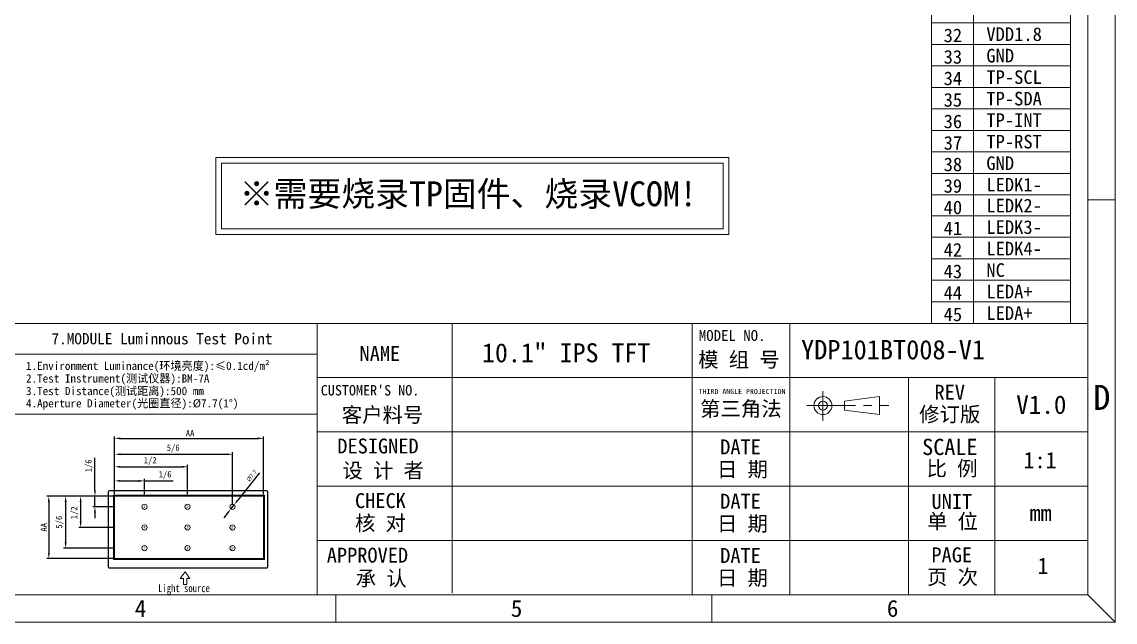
# Model space of a CAD drawing. Header units: millimetres. Extents: x 1065 to 1969, y -17351 to -16712.
# Drawn here: x 1541.5 to 1969.4, y -17351.2 to -17116.3 of the extents above; entities that cross this region are included whole.
import ezdxf
from ezdxf.enums import TextEntityAlignment as Align

# ---------------------------------------------------------------- set-up
doc = ezdxf.new("R2010")
doc.units = ezdxf.units.MM
doc.header["$PDMODE"] = 35
doc.linetypes.add('CENTER2', pattern=[28.575, 19.05, -3.175, 3.175, -3.175])
doc.layers.get('0').update_dxf_attribs({"lineweight": 20})
for name, color, linetype in [('BEZEL', 202, 'Continuous'), ('LCD Panel', 4, 'Continuous'), ('标注', 4, 'Continuous')]:
    doc.layers.add(name, color=color, linetype=linetype)
for name, color, linetype, lineweight in [('DIM', 3, 'Continuous', 20), ('from', 7, 'Continuous', 13), ('图框', 7, 'Continuous', 30)]:
    doc.layers.add(name, color=color, linetype=linetype, lineweight=lineweight)
doc.styles.add('宋体', font='')
doc.styles.add('文字', font='')
doc.styles.get('宋体').set_extended_font_data('SimSun')
doc.styles.get('文字').set_extended_font_data('SimSun')
doc.dimstyles.new('无公差', dxfattribs={"dimtxt": 1.5, "dimasz": 1.8, "dimexe": 0.625, "dimexo": 0.625, "dimtad": 1, "dimzin": 9, "dimdsep": 46, "dimtxsty": 'Standard', "dimcen": 2.5, "dimclrd": 256, "dimclre": 256, "dimclrt": 4, "dimadec": 0, "dimazin": 0, "dimtp": 0.1, "dimtm": 0.1, "dimtfac": 1, "dimtmove": 0, "dimatfit": 3, "dimfxl": 1, "dimlwd": 25, "dimlwe": 25, "dimarcsym": 0})

# ---------------------------------------------------------------- blocks, each defined once
blk = doc.blocks.new('*D12')
at = {"layer": 'Defpoints', "color": 0}
for p in [(2516.39, -16408.7), (2516.39, -16413.54), (2525.84, -16413.54)]:
    blk.add_point(p, dxfattribs=at)
at = {"layer": '标注', "lineweight": 25}
for p, q in [((2516.39, -16412.92), (2516.39, -16408.07)), ((2518.19, -16408.7), (2524.04, -16408.7)), ((2525.84, -16412.92), (2525.84, -16408.07)), ((2525.84, -16408.7), (2534.9, -16408.7))]:
    blk.add_line(p, q, dxfattribs=at)
at = {"layer": '标注'}
for points in [[(2518.19, -16408.4), (2518.19, -16409), (2516.39, -16408.7)], [(2524.04, -16408.4), (2524.04, -16409), (2525.84, -16408.7)]]:
    blk.add_solid(points, dxfattribs=at)
at = {"layer": '标注', "color": 4, "lineweight": 0, "insert": (2532.36, -16406.85), "char_height": 3, "attachment_point": 5, "style": '宋体'}
blk.add_mtext('{\\H0.6667x;1/6}', dxfattribs=at)
blk = doc.blocks.new('*D5')
at = {"layer": 'Defpoints', "color": 0}
for p in [(2539.48, -16404.23), (2516.39, -16413.54), (2539.48, -16413.54)]:
    blk.add_point(p, dxfattribs=at)
at = {"layer": '标注', "lineweight": 25}
for p, q in [((2516.39, -16412.92), (2516.39, -16403.6)), ((2518.19, -16404.23), (2537.68, -16404.23)), ((2539.48, -16412.92), (2539.48, -16403.6))]:
    blk.add_line(p, q, dxfattribs=at)
at = {"layer": '标注'}
for points in [[(2518.19, -16403.93), (2518.19, -16404.53), (2516.39, -16404.23)], [(2537.68, -16403.93), (2537.68, -16404.53), (2539.48, -16404.23)]]:
    blk.add_solid(points, dxfattribs=at)
at = {"layer": '标注', "color": 4, "lineweight": 0, "insert": (2527.66, -16402.39), "char_height": 3, "attachment_point": 5, "style": '宋体'}
blk.add_mtext('{\\H0.6667x;1/2}', dxfattribs=at)
blk = doc.blocks.new('*D6')
at = {"layer": 'Defpoints', "color": 0}
for p in [(2516.39, -16413.54), (2510.16, -16416.88), (2516.39, -16416.88)]:
    blk.add_point(p, dxfattribs=at)
at = {"layer": '标注', "lineweight": 25}
for p, q in [((2510.16, -16411.74), (2510.16, -16401.4)), ((2515.77, -16413.54), (2509.54, -16413.54)), ((2510.16, -16416.88), (2510.16, -16413.54)), ((2515.77, -16416.88), (2509.54, -16416.88)), ((2510.16, -16418.68), (2510.16, -16420.48))]:
    blk.add_line(p, q, dxfattribs=at)
at = {"layer": '标注'}
for points in [[(2509.86, -16411.74), (2510.46, -16411.74), (2510.16, -16413.54)], [(2509.86, -16418.68), (2510.46, -16418.68), (2510.16, -16416.88)]]:
    blk.add_solid(points, dxfattribs=at)
at = {"layer": '标注', "color": 4, "lineweight": 0, "insert": (2508.32, -16403.94), "char_height": 3, "attachment_point": 5, "rotation": 90, "style": '宋体'}
blk.add_mtext('{\\H0.6667x;1/6}', dxfattribs=at)
blk = doc.blocks.new('*D7')
at = {"layer": 'Defpoints', "color": 0}
for p in [(2516.39, -16413.54), (2505.63, -16423.42), (2516.39, -16423.42)]:
    blk.add_point(p, dxfattribs=at)
at = {"layer": '标注', "lineweight": 25}
for p, q in [((2515.77, -16413.54), (2505.01, -16413.54)), ((2505.63, -16415.34), (2505.63, -16421.62)), ((2515.77, -16423.42), (2505.01, -16423.42))]:
    blk.add_line(p, q, dxfattribs=at)
at = {"layer": '标注'}
for points in [[(2505.33, -16415.34), (2505.93, -16415.34), (2505.63, -16413.54)], [(2505.33, -16421.62), (2505.93, -16421.62), (2505.63, -16423.42)]]:
    blk.add_solid(points, dxfattribs=at)
at = {"layer": '标注', "color": 4, "lineweight": 0, "insert": (2503.79, -16418.77), "char_height": 3, "attachment_point": 5, "rotation": 90, "style": '宋体'}
blk.add_mtext('{\\H0.6667x;1/2}', dxfattribs=at)
blk = doc.blocks.new('*D8')
at = {"layer": 'Defpoints', "color": 0}
for p in [(2516.39, -16413.54), (2500.88, -16429.96), (2516.39, -16429.96)]:
    blk.add_point(p, dxfattribs=at)
at = {"layer": '标注', "lineweight": 25}
for p, q in [((2515.77, -16413.54), (2500.25, -16413.54)), ((2500.88, -16415.34), (2500.88, -16428.16)), ((2515.77, -16429.96), (2500.25, -16429.96))]:
    blk.add_line(p, q, dxfattribs=at)
at = {"layer": '标注'}
for points in [[(2500.58, -16415.34), (2501.18, -16415.34), (2500.88, -16413.54)], [(2500.58, -16428.16), (2501.18, -16428.16), (2500.88, -16429.96)]]:
    blk.add_solid(points, dxfattribs=at)
at = {"layer": '标注', "color": 4, "lineweight": 0, "insert": (2499.03, -16421.75), "char_height": 3, "attachment_point": 5, "rotation": 90, "style": '宋体'}
blk.add_mtext('{\\H0.6667x;5/6}', dxfattribs=at)
blk = doc.blocks.new('*D13')
at = {"layer": 'Defpoints', "color": 0}
for p in [(2554.22, -16416.23), (2553.2, -16417.52)]:
    blk.add_point(p, dxfattribs=at)
at = {"layer": '标注', "lineweight": 25}
for p, q in [((2562.24, -16406.1), (2555.34, -16414.82)), ((2553.2, -16417.52), (2554.22, -16416.23)), ((2552.08, -16418.93), (2550.96, -16420.34))]:
    blk.add_line(p, q, dxfattribs=at)
at = {"layer": '标注'}
for points in [[(2555.1, -16414.63), (2555.57, -16415.01), (2554.22, -16416.23)], [(2551.84, -16418.75), (2552.31, -16419.12), (2553.2, -16417.52)]]:
    blk.add_solid(points, dxfattribs=at)
at = {"layer": '标注', "color": 4, "lineweight": 0, "insert": (2559.85, -16407.03), "char_height": 3, "attachment_point": 5, "rotation": 51.6321, "style": '宋体'}
blk.add_mtext('{\\fMS PGothic|b0|i0|c134|p34;\\H0.45x;%%C7.7}', dxfattribs=at)
blk = doc.blocks.new('*D9')
at = {"layer": 'Defpoints', "color": 0}
for p in [(2563.51, -16395.24), (2516.39, -16413.54), (2563.51, -16413.54)]:
    blk.add_point(p, dxfattribs=at)
at = {"layer": '标注', "lineweight": 25}
for p, q in [((2516.39, -16412.92), (2516.39, -16394.61)), ((2518.19, -16395.24), (2561.71, -16395.24)), ((2563.51, -16412.92), (2563.51, -16394.61))]:
    blk.add_line(p, q, dxfattribs=at)
at = {"layer": '标注'}
for points in [[(2518.19, -16394.94), (2518.19, -16395.54), (2516.39, -16395.24)], [(2561.71, -16394.94), (2561.71, -16395.54), (2563.51, -16395.24)]]:
    blk.add_solid(points, dxfattribs=at)
at = {"layer": '标注', "color": 4, "lineweight": 0, "insert": (2540.27, -16393.61), "char_height": 3, "attachment_point": 5, "style": '宋体'}
blk.add_mtext('{\\H0.6667x;AA}', dxfattribs=at)
blk = doc.blocks.new('*D10')
at = {"layer": 'Defpoints', "color": 0}
for p in [(2516.39, -16413.54), (2495.56, -16433.3), (2516.39, -16433.3)]:
    blk.add_point(p, dxfattribs=at)
at = {"layer": '标注', "lineweight": 25}
for p, q in [((2515.77, -16413.54), (2494.94, -16413.54)), ((2495.56, -16415.34), (2495.56, -16431.5)), ((2515.77, -16433.3), (2494.94, -16433.3))]:
    blk.add_line(p, q, dxfattribs=at)
at = {"layer": '标注'}
for points in [[(2495.26, -16415.34), (2495.86, -16415.34), (2495.56, -16413.54)], [(2495.26, -16431.5), (2495.86, -16431.5), (2495.56, -16433.3)]]:
    blk.add_solid(points, dxfattribs=at)
at = {"layer": '标注', "color": 4, "lineweight": 0, "insert": (2493.94, -16423.39), "char_height": 3, "attachment_point": 5, "rotation": 90, "style": '宋体'}
blk.add_mtext('{\\H0.6667x;AA}', dxfattribs=at)
blk = doc.blocks.new('*D11')
at = {"layer": 'Defpoints', "color": 0}
for p in [(2553.71, -16400.28), (2516.39, -16413.54), (2553.71, -16416.88)]:
    blk.add_point(p, dxfattribs=at)
at = {"layer": '标注', "lineweight": 25}
for p, q in [((2516.39, -16412.92), (2516.39, -16399.65)), ((2553.71, -16416.25), (2553.71, -16399.65)), ((2518.19, -16400.28), (2551.91, -16400.28))]:
    blk.add_line(p, q, dxfattribs=at)
at = {"layer": '标注'}
for points in [[(2518.19, -16399.98), (2518.19, -16400.58), (2516.39, -16400.28)], [(2551.91, -16399.98), (2551.91, -16400.58), (2553.71, -16400.28)]]:
    blk.add_solid(points, dxfattribs=at)
at = {"layer": '标注', "color": 4, "lineweight": 0, "insert": (2534.93, -16398.43), "char_height": 3, "attachment_point": 5, "style": '宋体'}
blk.add_mtext('{\\H0.6667x;5/6}', dxfattribs=at)
blk = doc.blocks.new('*u14')
at = {"color": 0, "lineweight": 0}
blk.add_line((-24.226, 3.593), (-24.226, -16.678), dxfattribs=at)
at = {"layer": 'BEZEL', "color": 0, "linetype": 'Continuous', "lineweight": 0}
for p, q in [((-25.926, -19.106), (-25.926, 4.815)), ((-25.862, 4.815), (-25.926, 4.815)), ((-25.862, 4.815), (-25.862, -19.106)), ((-25.606, 5.136), (24.242, 5.136)), ((-25.606, 5.072), (-25.606, 5.136)), ((24.242, 5.072), (-25.606, 5.072)), ((24.242, 5.072), (24.242, 5.136)), ((24.563, 4.815), (24.499, 4.815)), ((24.499, -19.106), (24.499, 4.815)), ((24.563, 4.815), (24.563, -19.106)), ((-25.862, -19.106), (-25.926, -19.106)), ((-25.606, -19.363), (24.242, -19.363)), ((-25.606, -19.427), (-25.606, -19.363)), ((24.242, -19.427), (-25.606, -19.427)), ((24.242, -19.427), (24.242, -19.363)), ((24.563, -19.106), (24.499, -19.106))]:
    blk.add_line(p, q, dxfattribs=at)
at = {"layer": 'BEZEL', "color": 0, "linetype": 'Continuous', "lineweight": 0, "extrusion": (0, 0, -1)}
for centre, start, end in [((25.606, 4.815), 0, 90), ((-24.242, 4.815), 90, 180), ((25.606, -19.106), 270, 0), ((-24.242, -19.106), 180, 270)]:
    blk.add_arc(centre, 0.321, start, end, dxfattribs=at)
at = {"layer": 'BEZEL', "color": 0, "linetype": 'Continuous', "lineweight": 0}
for centre, start, end in [((-25.606, 4.815), 90, 180), ((24.242, 4.815), 0, 90), ((-25.606, -19.106), 180, 270), ((24.242, -19.106), 270, 0)]:
    blk.add_arc(centre, 0.256, start, end, dxfattribs=at)
blk.add_rational_spline([(-24.226, 3.593), (-24.226, 3.61), (-24.219, 3.626), (-24.207, 3.638), (-24.195, 3.65), (-24.179, 3.657), (-24.162, 3.657)], [1, 0.949253021674, 0.949253021674, 1, 0.949253021674, 0.949253021674, 1], degree=3, knots=[6.1415927, 6.1415927, 6.1415927, 6.1415927, 6.9269908, 6.9269908, 6.9269908, 7.712389, 7.712389, 7.712389, 7.712389], dxfattribs=at)
for points in [[(-24.162, 3.657), (-8.51, 3.657), (7.562, 3.657), (23.465, 3.657)], [(23.529, 3.593), (23.529, -1.505), (23.529, -7.506), (23.529, -16.678)], [(23.465, -16.742), (7.562, -16.742), (-8.51, -16.742), (-24.162, -16.742)]]:
    blk.add_open_spline(points, degree=3, dxfattribs=at)
for points in [[(23.465, 3.657), (23.482, 3.657), (23.498, 3.65), (23.511, 3.638)], [(23.511, 3.638), (23.523, 3.626), (23.529, 3.61), (23.529, 3.593)], [(-24.226, -16.678), (-24.226, -16.695), (-24.219, -16.711), (-24.207, -16.723)], [(-24.207, -16.723), (-24.195, -16.735), (-24.179, -16.742), (-24.162, -16.742)], [(23.511, -16.723), (23.498, -16.735), (23.482, -16.742), (23.465, -16.742)], [(23.529, -16.678), (23.529, -16.695), (23.523, -16.711), (23.511, -16.723)]]:
    blk.add_rational_spline(points, [1, 0.949253021674, 0.949253021674, 1], degree=3, dxfattribs=at)
at = {"layer": 'from', "color": 0, "lineweight": 0}
for centre in [(-14.454, 0), (-0.823, 0), (13.408, 0), (-14.454, -6.542), (-0.823, -6.542), (13.408, -6.542), (-14.454, -13.085), (-0.823, -13.085), (13.408, -13.085)]:
    blk.add_circle(centre, 0.823, dxfattribs=at)
at = {"layer": 'LCD Panel', "color": 4, "linetype": 'Continuous', "lineweight": 0}
blk.add_lwpolyline([(23.4, 3.55), (23.4, -16.635), (-24.119, -16.635), (-24.119, 3.55)], close=True, dxfattribs=at)
at = {"layer": 'LCD Panel', "color": 5, "lineweight": 0, "ltscale": 0.25}
for points in [[(-23.905, 0), (-23.905, 1.5), (-23.905, 1.836), (-23.905, 3.336)], [(-23.905, 3.336), (-21.587, 3.336), (-18.921, 3.336), (-14.454, 3.336)], [(-23.905, -1.59), (-23.905, -0.09), (-23.905, -1.5), (-23.905, 0)], [(-14.454, 3.336), (-13.587, 3.336), (-10.891, 3.336), (-8.224, 3.336)], [(-8.824, 3.336), (-6.157, 3.336), (-3.49, 3.336), (-0.823, 3.336)], [(-0.823, 3.336), (1.844, 3.336), (4.511, 3.336), (7.178, 3.336)], [(7.178, 3.336), (5.113, 3.336), (12.541, 3.336), (13.408, 3.336)], [(13.408, 3.336), (17.875, 3.336), (20.542, 3.336), (23.209, 3.336)], [(23.209, 3.336), (23.209, -1.59), (23.209, -7.42), (23.209, -16.421)], [(-23.905, -6.542), (-23.905, -5.042), (-23.905, -2.378), (-23.905, -1.59)], [(-23.905, -7.42), (-23.905, -9.543), (-23.905, -8.043), (-23.905, -6.542)], [(-23.905, -13.085), (-23.905, -10.421), (-23.905, -8.92), (-23.905, -7.42)], [(-23.905, -16.421), (-23.905, -14.921), (-23.905, -14.585), (-23.905, -13.085)], [(23.209, -16.421), (7.477, -16.421), (-8.424, -16.421), (-23.905, -16.421)]]:
    blk.add_open_spline(points, degree=3, dxfattribs=at)
at = {"layer": '图框', "color": 0, "lineweight": 0}
for p, q in [((-1.621, -20.583), (-3.156, -22.717)), ((-0.086, -22.717), (-1.621, -20.583)), ((-3.156, -22.717), (-2.158, -22.717)), ((-2.158, -22.717), (-2.158, -24.552)), ((-1.084, -22.717), (-0.086, -22.717)), ((-1.084, -24.552), (-1.084, -22.717)), ((-2.158, -24.552), (-1.084, -24.552))]:
    blk.add_line(p, q, dxfattribs=at)
at = {"layer": 'from', "color": 0, "lineweight": 0, "oblique": 10}
for s, p in [('1', (-14.554, 0)), ('2', (-0.923, 0)), ('3', (13.308, 0)), ('4', (-14.554, -6.542)), ('5', (-0.923, -6.542)), ('6', (13.308, -6.542)), ('7', (-14.554, -13.085)), ('8', (-0.923, -13.085)), ('9', (13.308, -13.085))]:
    blk.add_text(s, height=0.855, dxfattribs=at).set_placement(p, align=Align.MIDDLE)
at = {"layer": '图框', "color": 0, "lineweight": 0, "style": '宋体', "width": 0.8}
blk.add_text('Light source', height=2.50593, dxfattribs=at).set_placement((-10.12, -27.015))
at = {"layer": '标注', "color": 0, "lineweight": 0}
for base, p1, p2, text, override, picture, middle in [((23.209, 21.639), (-23.905, 3.336), (23.209, 3.336), '{\\H0.6667x;AA}', {"dimtxt": 3, "dimtxsty": '宋体', "dimfxl": 1.25}, '*D9', (-0.031, 21.639)), ((13.408, 16.599), (-23.905, 3.336), (13.408, 0), '{\\H0.6667x;5/6}', {"dimtxt": 3, "dimtxsty": '宋体', "dimfxl": 1.25}, '*D11', (-5.369, 16.599)), ((-0.823, 12.647), (-23.905, 3.336), (-0.823, 3.336), '{\\H0.6667x;1/2}', {"dimscale": 1, "dimtxt": 3, "dimtxsty": '宋体', "dimfxl": 1.25}, '*D5', (-12.641, 12.647)), ((-23.905, 8.18), (-14.454, 3.336), (-23.905, 3.336), '{\\H0.6667x;1/6}', {"dimtxt": 3, "dimtxsty": '宋体', "dimfxl": 1.25}, '*D12', (-7.939, 8.18))]:
    dim = blk.add_linear_dim(base=base, p1=p1, p2=p2, text=text, dimstyle='无公差', override=override, dxfattribs=at)
    dim.commit()
    dim.dimension.update_dxf_attribs({"geometry": picture, "text_midpoint": middle, "dimtype": 128, "insert": (-2540.299, 16416.876)})
for base, p2, text, picture, middle in [((-30.137, 0), (-23.905, 0), '{\\H0.6667x;1/6}', '*D6', (-30.137, 12.94)), ((-44.738, -16.421), (-23.905, -16.421), '{\\H0.6667x;AA}', '*D10', (-44.738, -6.51)), ((-34.664, -6.542), (-23.905, -6.542), '{\\H0.6667x;1/2}', '*D7', (-34.664, -1.894))]:
    dim = blk.add_linear_dim(base=base, p1=(-23.905, 3.336), p2=p2, angle=90, text=text, dimstyle='无公差', override={"dimtxt": 3, "dimtxsty": '宋体', "dimfxl": 1.25}, dxfattribs=at)
    dim.commit()
    dim.dimension.update_dxf_attribs({"geometry": picture, "text_midpoint": middle, "dimtype": 128, "insert": (-2540.299, 16416.876)})
dim = blk.add_diameter_dim_2p(p1=(12.898, -0.645), p2=(13.919, 0.645), text='{\\fMS PGothic|b0|i0|c134|p34;\\H0.45x;%%C7.7}', dimstyle='无公差', override={"dimtxt": 3, "dimtxsty": '宋体', "dimfxl": 1.25}, dxfattribs=at)
dim.commit()
dim.dimension.update_dxf_attribs({"geometry": '*D13', "text_midpoint": (20.566, 9.041), "dimtype": 131, "insert": (-2540.299, 16416.876)})
dim = blk.add_linear_dim(base=(-39.422, -13.085), p1=(-23.905, 3.336), p2=(-23.905, -13.085), angle=90, text='{\\H0.6667x;5/6}', dimstyle='无公差', override={"dimtxt": 3, "dimtxsty": '宋体', "dimfxl": 1.25}, dxfattribs=at)
dim.commit()
dim.dimension.update_dxf_attribs({"geometry": '*D8', "text_midpoint": (-41.265, -4.874), "insert": (-2540.299, 16416.876)})

msp = doc.modelspace()

# ---------------------------------------------------------------- linework, layer by layer
at = {"color": 7, "linetype": 'ByBlock', "lineweight": 0}
for p, q in [((1897.467, -16847.381), (1897.467, -17234.262)), ((1951.883, -16847.381), (1951.883, -17234.262)), ((1913.913, -16855.865), (1913.913, -17234.262)), ((1951.883, -16946.726), (1951.883, -17234.262)), ((1897.467, -17116.698), (1951.883, -17116.698)), ((1897.467, -17125.112), (1951.883, -17125.112)), ((1897.467, -17133.526), (1951.883, -17133.526)), ((1897.467, -17141.94), (1951.883, -17141.94)), ((1897.467, -17150.354), (1951.883, -17150.354)), ((1897.467, -17158.768), (1951.883, -17158.768)), ((1897.467, -17167.182), (1951.883, -17167.182)), ((1897.467, -17175.596), (1951.883, -17175.596)), ((1897.467, -17184.01), (1951.883, -17184.01)), ((1897.467, -17192.192), (1951.883, -17192.192)), ((1897.467, -17200.606), (1951.883, -17200.606)), ((1897.467, -17209.02), (1951.883, -17209.02)), ((1897.467, -17217.434), (1951.883, -17217.434)), ((1897.467, -17225.848), (1951.883, -17225.848)), ((1897.467, -17234.262), (1951.883, -17234.262)), ((1905.728, -17234.262), (1951.883, -17234.262))]:
    msp.add_line(p, q, dxfattribs=at)
at = {"color": 1}
for points in [[(1617.401, -17169.398), (1818.191, -17169.398), (1818.191, -17199.482), (1617.401, -17199.482)], [(1619.561, -17171.558), (1816.031, -17171.558), (1816.031, -17197.322), (1619.561, -17197.322)]]:
    msp.add_lwpolyline(points, close=True, dxfattribs=at)
at = {"layer": 'DIM', "color": 1, "linetype": 'CENTER2', "lineweight": 0}
for p, q in [((1855.014, -17260.835), (1855.014, -17272.466)), ((1848.727, -17266.431), (1880.766, -17266.431))]:
    msp.add_line(p, q, dxfattribs=at)
at = {"layer": 'DIM', "lineweight": 0}
for p, q in [((1863.451, -17264.673), (1877.23, -17262.916)), ((1863.451, -17264.673), (1863.451, -17268.188)), ((1877.23, -17262.916), (1877.23, -17269.945)), ((1863.451, -17268.188), (1877.23, -17269.945))]:
    msp.add_line(p, q, dxfattribs=at)
for radius in [3.515, 1.757]:
    msp.add_circle((1855.014, -17266.431), radius, dxfattribs=at)
at = {"layer": '图框', "color": 0, "lineweight": 0}
for p, q in [((1969.41, -17185.953), (1958.751, -17185.953)), ((1709.858, -17234.262), (1709.858, -17339.846)), ((1803.908, -17234.262), (1803.908, -17340.505)), ((1842.065, -17234.262), (1842.065, -17340.505)), ((1535.597, -17246.385), (1657.017, -17246.385)), ((1958.751, -17255.511), (1657.017, -17255.511)), ((1888.514, -17255.511), (1888.514, -17340.505)), ((1922.288, -17255.511), (1922.288, -17340.505)), ((1535.597, -17269.83), (1657.017, -17269.83)), ((1958.751, -17276.759), (1657.017, -17276.759)), ((1958.751, -17298.008), (1657.017, -17298.008)), ((1958.751, -17319.256), (1657.017, -17319.256)), ((1664.367, -17351.164), (1664.367, -17340.505)), ((1811.559, -17351.164), (1811.559, -17340.505)), ((1958.751, -17340.505), (1969.41, -17351.164))]:
    msp.add_line(p, q, dxfattribs=at)
for points in [[(1064.941, -16711.64), (1969.41, -16711.64), (1969.41, -17351.164), (1064.941, -17351.164)], [(1075.599, -16722.299), (1958.751, -16722.299), (1958.751, -17340.505), (1075.599, -17340.505)], [(1535.597, -17234.262), (1657.017, -17234.262), (1657.017, -17340.505), (1535.597, -17340.505)], [(1657.017, -17234.262), (1958.751, -17234.262), (1958.751, -17340.505), (1657.017, -17340.505)]]:
    msp.add_lwpolyline(points, close=True, dxfattribs=at)

# ---------------------------------------------------------------- block references
at = {"xscale": 1.236579281531244, "yscale": 1.236579281531244, "zscale": 1.236579281531244}
msp.add_blockref('*u14', (1607.352, -17306.02), dxfattribs=at)

# ---------------------------------------------------------------- texts
at = {"color": 0, "lineweight": 0, "style": '宋体'}
for s, p in [('2.Test Instrument(测试仪器):BM-7A', (1543.087, -17257.419)), ('3.Test Distance(测试距离):500 mm', (1543.087, -17262.341)), ('4.Aperture Diameter(光圈直径):%%C7.7(1%%D)', (1543.087, -17267.147))]:
    msp.add_text(s, height=3.19645, dxfattribs=at).set_placement(p)
at = {"color": 7, "linetype": 'ByBlock', "lineweight": 0, "char_height": 5.3263, "attachment_point": 1, "style": '宋体'}
for s, insert, width in [('32', (1902.273, -17118.923), 4.65337), ('VDD1.8', (1919.002, -17118.441), 20.29595), ('33', (1902.273, -17127.337), 4.65337), ('GND', (1919.002, -17126.855), 20.29595), ('34', (1902.273, -17135.751), 4.65337), ('TP-SCL', (1919.002, -17135.269), 20.29595), ('35', (1902.273, -17144.165), 4.65337), ('TP-SDA', (1919.002, -17143.683), 20.29595), ('36', (1902.273, -17152.579), 4.65337), ('TP-INT', (1919.002, -17152.097), 20.29595), ('37', (1902.273, -17160.993), 4.65337), ('TP-RST', (1919.002, -17160.511), 20.29595), ('38', (1902.273, -17169.407), 4.65337), ('GND', (1919.002, -17168.925), 20.29595), ('39', (1902.273, -17177.821), 4.65337), ('LEDK1-', (1919.002, -17177.339), 20.29595), ('LEDK2-', (1919.002, -17185.522), 20.29595), ('40', (1902.273, -17186.235), 4.65337), ('LEDK3-', (1919.002, -17193.936), 20.29595), ('41', (1902.273, -17194.418), 4.65337), ('42', (1902.273, -17202.832), 4.65337), ('LEDK4-', (1919.002, -17202.35), 20.29595), ('43', (1902.273, -17211.246), 4.65337), ('NC', (1919.002, -17210.764), 20.29595), ('44', (1902.273, -17219.66), 4.65337), ('LEDA+', (1919.002, -17219.178), 20.29595), ('45', (1902.273, -17228.074), 4.65337), ('LEDA+', (1919.002, -17227.592), 20.29595)]:
    msp.add_mtext(s, dxfattribs=dict(at, insert=insert, width=width))
at = {"color": 1, "insert": (1626.738, -17178.71), "char_height": 9.72, "attachment_point": 1, "style": '宋体'}
msp.add_mtext_dynamic_manual_height_columns('※需要烧录TP固件、烧录VCOM!', width=221.15115, gutter_width=16.2, heights=[0], dxfattribs=at)
at = {"lineweight": 0, "insert": (1596.307, -17240.324), "char_height": 4.3837, "width": 121.42014, "attachment_point": 5, "line_spacing_factor": 0.963855, "style": '宋体'}
msp.add_mtext('{\\fSimSun|b1|i0|c134|p2;\\C0;7.MODULE Luminnous Test Point} ', dxfattribs=at)
at = {"layer": 'DIM', "color": 0, "lineweight": 0, "insert": (1940.52, -17266.135), "char_height": 7.2167, "width": 36.46286, "attachment_point": 5, "style": '宋体'}
msp.add_mtext('{\\C2;V1.0}', dxfattribs=at)
at = {"layer": '图框', "color": 0, "lineweight": 0}
for s, height, style, p in [('1.Environment Luminance(环境亮度):≤0.1cd/m²', 3.19645, '宋体', (1543.087, -17252.491)), ('D', 9.792, '文字', (1960.897, -17268.129)), ('SCALE ', 6.3745, '文字', (1893.878, -17285.795)), ('UNIT', 5.8493, '文字', (1897.523, -17306.894)), ('4', 6.631, '文字', (1585.675, -17349.11)), ('5', 6.631, '文字', (1732.867, -17349.11)), ('6', 6.631, '文字', (1880.059, -17349.11))]:
    msp.add_text(s, height=height, dxfattribs=dict(at, style=style)).set_placement(p)
at = {"layer": '图框', "color": 0, "lineweight": 0, "style": '文字'}
msp.add_text('THIRD ANGLE PROJECTION', height=1.97414, dxfattribs=at).set_placement((1823.379, -17261.898), align=Align.CENTER)
at = {"layer": '图框', "color": 0, "lineweight": 0, "attachment_point": 1, "style": '文字'}
for s, insert, char_height in [('MODEL NO.', (1806.453, -17236.889), 4.2641), ('NAME', (1673.662, -17243.113), 5.8493), ('{\\C0;模 组 号}', (1806.216, -17245.535), 5.8493), ("CUSTOMER'S NO.", (1658.473, -17258.424), 4.05032), ('REV', (1898.697, -17258.298), 5.8493), ('客户料号', (1666.701, -17267.122), 5.8493), ('{\\fSimSun|b0|i0|c134|p54;第三角法}', (1806.959, -17264.754), 5.8493), ('修订版', (1892.703, -17266.919), 5.8493), ('DESIGNED', (1664.948, -17279.334), 5.8493), ('DATE', (1814.835, -17279.682), 5.8493), ('{\\fSimSun|b0|i0|c134|p2;设 计 者}', (1666.952, -17288.902), 5.8493), ('{\\fSimSun|b0|i0|c134|p2;日 期}', (1813.563, -17288.439), 5.8493), ('比 例', (1895.605, -17288.1), 5.8493), ('CHECK', (1671.874, -17300.701), 5.8493), ('DATE', (1814.835, -17300.931), 5.8493), ('{\\fSimSun|b0|i0|c134|p2;核 对}', (1671.874, -17309.497), 5.8493), ('{\\fSimSun|b0|i0|c134|p2;日 期}', (1813.563, -17309.688), 5.8493), ('单 位', (1895.807, -17308.808), 5.8493), ('APPROVED', (1660.824, -17322.041), 5.8493), ('DATE', (1814.835, -17322.179), 5.8493), ('PAGE', (1897.494, -17321.915), 5.8493), ('承 认', (1672.159, -17331.146), 5.8493), ('{\\fSimSun|b0|i0|c134|p2;日 期}', (1813.563, -17330.936), 5.8493), ('{\\fSimSun|b0|i0|c134|p2;页 次}', (1895.807, -17330.597), 5.8493)]:
    msp.add_mtext(s, dxfattribs=dict(at, insert=insert, char_height=char_height))
for s, insert, char_height, width in [(' 1:1', (1929.186, -17284.589), 6.3745, 25.08197), ('mm', (1935.912, -17305.279), 6.3745, 9.18164), ('1', (1939.002, -17325.925), 6.375, 9.18164)]:
    msp.add_mtext(s, dxfattribs=dict(at, insert=insert, char_height=char_height, width=width))
at = {"layer": '标注', "attachment_point": 1, "style": '宋体'}
for s, width, gutter_width, insert, char_height in [('{\\C2;YDP101BT008-V1}', 141.09354, 30.739, (1846.472, -17240.775), 7.56), ('{\\C2;10.1" IPS TFT}', 83.43096, 27.945, (1721.576, -17242.061), 7.4519)]:
    msp.add_mtext_dynamic_manual_height_columns(s, width=width, gutter_width=gutter_width, heights=[0], dxfattribs=dict(at, insert=insert, char_height=char_height))

doc.saveas('drawing.dxf')
